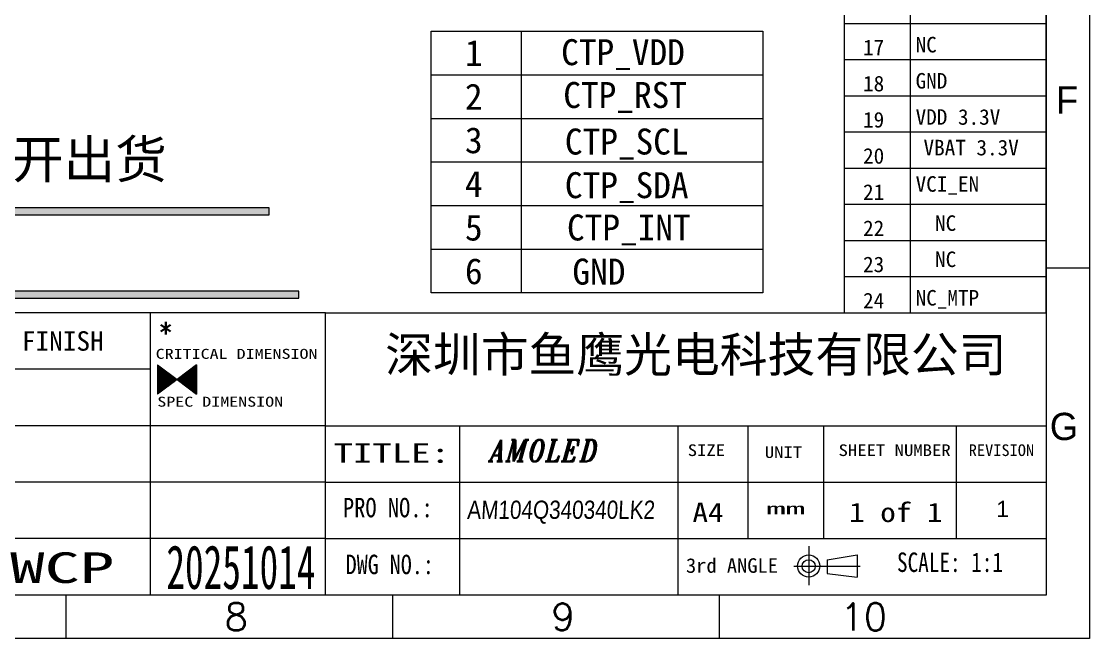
# Model space of a CAD drawing. Header units: millimetres. Extents: x 1403 to 2381, y 158 to 387.
# Drawn here: x 2305 to 2381.2, y 217.6 to 261.7 of the extents above; entities that cross this region are included whole.
import ezdxf
from ezdxf.enums import TextEntityAlignment as Align

# ---------------------------------------------------------------- set-up
doc = ezdxf.new("R2010")
doc.units = ezdxf.units.MM
doc.layers.get('0').update_dxf_attribs({"lineweight": 5})
doc.layers.add('DIM', color=3, linetype='Continuous', lineweight=5)
doc.layers.add('图框', color=7, linetype='Continuous', lineweight=5)
doc.styles.get("Standard").update_dxf_attribs({"font": 'txt', "bigfont": 'gbcbig.shx'})
doc.styles.add('TEXTSTYLE_0', font='txt', dxfattribs={"width": 0.8})
doc.styles.add('ZI2.5', font='SimSun.ttf', dxfattribs={"height": 2.5})
doc.styles.add('宋', font='SimSun.ttf', dxfattribs={"height": 2})
doc.styles.add('宋体', font='SimSun.ttf')
doc.styles.add('样式 3', font='italict.shx', dxfattribs={"width": 0.85, "oblique": 3})

msp = doc.modelspace()

# ---------------------------------------------------------------- hatches: boundary and pattern name
at = {"layer": 'DIM', "lineweight": 5}
h = msp.add_hatch(color=256, dxfattribs=at)
h.dxf.hatch_style = 1
h.paths.add_polyline_path([(2322.624, 247.8961), (2322.624, 248.3961), (2290.4952, 248.3961), (2290.4952, 247.8961)])
h = msp.add_hatch(color=256, dxfattribs=at)
h.dxf.hatch_style = 1
h.paths.add_polyline_path([(2324.7379, 241.9413), (2324.7379, 242.4413), (2289.7421, 242.4413), (2289.7421, 241.9413)])

# ---------------------------------------------------------------- linework, layer by layer
at = {"color": 3, "linetype": 'Continuous'}
msp.add_lwpolyline([(2363.6322, 305.4094), (2363.6584, 240.8974), (2378.0621, 240.8974), (2378.0621, 305.4094)], close=True, dxfattribs=at)
for points in [[(2368.3688, 305.4094), (2368.3688, 240.8974)], [(2363.6563, 261.5412), (2378.0621, 261.5412)], [(2363.6563, 258.9608), (2378.0621, 258.9608)], [(2363.6563, 256.3803), (2378.0621, 256.3803)], [(2363.6563, 253.7998), (2378.0621, 253.7998)], [(2363.6563, 251.2193), (2378.0621, 251.2193)], [(2363.6563, 248.6388), (2378.0621, 248.6388)], [(2363.6563, 246.0584), (2378.0621, 246.0584)], [(2363.6563, 243.4779), (2378.0621, 243.4779)]]:
    msp.add_lwpolyline(points, dxfattribs=at)
at = {"layer": 'DIM', "lineweight": 5}
for p, q in [((2340.6101, 260.9962), (2340.6101, 242.3151)), ((2322.624, 248.3961), (2290.4952, 248.3961)), ((2290.4952, 247.8961), (2322.624, 247.8961)), ((2322.624, 247.8961), (2322.624, 248.3961)), ((2324.7379, 242.4413), (2289.7421, 242.4413)), ((2324.7379, 241.9413), (2324.7379, 242.4413)), ((2289.7421, 241.9413), (2324.7379, 241.9413))]:
    msp.add_line(p, q, dxfattribs=at)
msp.add_lwpolyline([(2334.2001, 260.9962), (2357.8575, 260.9962), (2357.8575, 242.3151), (2334.2001, 242.3151)], close=True, dxfattribs=at)
at = {"layer": '图框', "color": 7, "linetype": 'ByBlock', "lineweight": 5, "ltscale": 0.55}
for p, q in [((2381.1714, 387.0989), (2381.1714, 217.6449)), ((2378.0621, 383.9896), (2378.0621, 220.7542)), ((2381.1714, 244.073), (2378.0621, 244.073)), ((2378.0621, 220.7542), (2144.9021, 220.7542)), ((2308.1141, 220.7542), (2308.1141, 217.6449)), ((2331.4301, 220.7542), (2331.4301, 217.6449)), ((2354.7461, 220.7542), (2354.7461, 217.6449)), ((2381.1714, 217.6449), (2141.7929, 217.6449))]:
    msp.add_line(p, q, dxfattribs=at)
at = {"layer": '图框', "linetype": 'Continuous', "lineweight": 5}
for p, q in [((2326.6622, 240.8974), (2289.1541, 240.8974)), ((2314.1595, 220.7542), (2314.1595, 240.8974)), ((2326.6622, 220.7542), (2326.6622, 240.8974)), ((2314.1595, 236.8688), (2289.1541, 236.8688)), ((2326.6622, 232.8401), (2289.1541, 232.8401)), ((2326.6622, 232.8401), (2378.0621, 232.8401)), ((2336.2368, 220.7542), (2336.2368, 232.8401)), ((2351.8062, 220.7542), (2351.8062, 232.8401)), ((2356.7984, 224.7828), (2356.7984, 232.8401)), ((2362.2119, 224.7828), (2362.2119, 232.8401)), ((2371.6806, 224.7828), (2371.6806, 232.8401)), ((2326.6622, 228.8115), (2289.1541, 228.8115)), ((2326.6622, 228.8115), (2378.0621, 228.8115)), ((2326.6622, 224.7828), (2289.1541, 224.7828)), ((2326.6622, 224.7828), (2378.0621, 224.7828))]:
    msp.add_line(p, q, dxfattribs=at)
at = {"layer": '图框', "color": 0, "lineweight": 5}
msp.add_line((2326.6622, 240.8974), (2378.0621, 240.8974), dxfattribs=at)
at = {"layer": '图框', "color": 1, "linetype": 'Continuous'}
for p, q in [((2314.6738, 237.1745), (2316.063, 236.1326)), ((2314.6738, 237.1745), (2314.6738, 235.0907)), ((2314.6738, 237.1428), (2314.692, 237.1609)), ((2314.6738, 237.0492), (2314.7454, 237.1208)), ((2314.6738, 236.9556), (2314.7989, 237.0807)), ((2317.4522, 237.1745), (2316.063, 236.1326)), ((2316.2425, 235.998), (2317.3191, 237.0747)), ((2316.2959, 235.9579), (2317.4522, 237.1142)), ((2317.4522, 237.1745), (2317.4522, 235.0907)), ((2314.6738, 236.8621), (2314.8524, 237.0406)), ((2314.6738, 236.7685), (2314.9058, 237.0005)), ((2314.6738, 236.6749), (2314.9593, 236.9604)), ((2314.6738, 236.5814), (2315.0128, 236.9203)), ((2314.6738, 236.4878), (2315.0662, 236.8802)), ((2314.6738, 236.3942), (2315.1197, 236.8401)), ((2314.6738, 236.3007), (2315.1732, 236.8)), ((2314.6738, 236.2071), (2315.2266, 236.7599)), ((2314.6738, 236.1136), (2315.2801, 236.7198)), ((2314.6738, 236.02), (2315.3336, 236.6797)), ((2314.6738, 235.9264), (2315.387, 236.6396)), ((2314.6738, 235.8329), (2315.4405, 236.5995)), ((2314.6738, 235.7393), (2315.494, 236.5594)), ((2314.6738, 235.6457), (2315.5474, 236.5193)), ((2314.6738, 235.5522), (2315.6009, 236.4792)), ((2314.6738, 235.4586), (2315.6543, 236.4391)), ((2314.6738, 235.365), (2315.7078, 236.399)), ((2314.6738, 235.2715), (2315.7613, 236.3589)), ((2314.6738, 235.1779), (2315.8147, 236.3188)), ((2316.1355, 236.0782), (2316.5706, 236.5133)), ((2316.189, 236.0381), (2316.9448, 236.794)), ((2316.3494, 235.9178), (2317.4522, 237.0206)), ((2316.4029, 235.8777), (2317.4522, 236.9271)), ((2316.4563, 235.8376), (2317.4522, 236.8335)), ((2316.5098, 235.7975), (2317.4522, 236.7399)), ((2316.5633, 235.7574), (2317.4522, 236.6464)), ((2316.6167, 235.7173), (2317.4522, 236.5528)), ((2316.6702, 235.6772), (2317.4522, 236.4593)), ((2316.7237, 235.6371), (2317.4522, 236.3657)), ((2316.063, 236.1326), (2314.6738, 235.0907)), ((2314.6993, 235.1098), (2315.8682, 236.2787)), ((2315.0736, 235.3905), (2315.9217, 236.2386)), ((2315.4478, 235.6712), (2315.9751, 236.1985)), ((2315.8221, 235.9519), (2316.0286, 236.1584)), ((2316.063, 236.1326), (2317.4522, 235.0907)), ((2316.0821, 236.1183), (2316.1963, 236.2326)), ((2316.7771, 235.597), (2317.4522, 236.2721)), ((2316.8306, 235.5569), (2317.4522, 236.1786)), ((2316.8841, 235.5168), (2317.4522, 236.085)), ((2316.9375, 235.4767), (2317.4522, 235.9914)), ((2316.991, 235.4366), (2317.4522, 235.8979)), ((2317.0444, 235.3965), (2317.4522, 235.8043)), ((2317.0979, 235.3564), (2317.4522, 235.7107)), ((2317.1514, 235.3163), (2317.4522, 235.6172)), ((2317.2048, 235.2762), (2317.4522, 235.5236)), ((2317.2583, 235.2361), (2317.4522, 235.43)), ((2317.3118, 235.196), (2317.4522, 235.3365)), ((2317.3652, 235.1559), (2317.4522, 235.2429)), ((2317.4187, 235.1158), (2317.4522, 235.1494))]:
    msp.add_line(p, q, dxfattribs=at)
at = {"layer": '图框', "linetype": 'Continuous'}
msp.add_line((2361.125, 224.2334), (2361.125, 221.455), dxfattribs=at)
at = {"layer": '图框', "color": 7, "linetype": 'Continuous'}
for p, q in [((2362.4526, 223.2753), (2364.5877, 223.6182)), ((2364.5877, 223.6182), (2364.5877, 222.0291)), ((2360.0574, 222.81), (2364.793, 222.81)), ((2362.4526, 223.2753), (2362.4526, 222.2899)), ((2362.4526, 222.2899), (2364.5877, 222.0291))]:
    msp.add_line(p, q, dxfattribs=at)
at = {"layer": '图框', "color": 3, "lineweight": 5}
for points in [[(2334.2001, 260.9962), (2357.8575, 260.9962)], [(2334.2001, 257.8827), (2357.8575, 257.8827)], [(2334.2001, 254.7692), (2357.8575, 254.7692)], [(2334.2001, 251.6557), (2357.8575, 251.6557)], [(2334.2001, 248.5421), (2357.8575, 248.5421)], [(2334.2001, 245.4286), (2357.8575, 245.4286)]]:
    msp.add_lwpolyline(points, dxfattribs=at)
at = {"layer": '图框', "color": 7, "linetype": 'Continuous'}
for centre, radius in [((2361.125, 222.8237), 0.7945), ((2361.125, 222.81), 0.4653)]:
    msp.add_circle(centre, radius, dxfattribs=at)

# ---------------------------------------------------------------- texts
at = {"color": 3, "linetype": 'Continuous', "style": '宋体'}
for s, p in [('17', (2365.0046, 259.2761)), ('NC', (2368.7548, 259.4741)), ('18', (2365.0046, 256.6957)), ('GND', (2368.7548, 256.8937)), ('VDD 3.3V', (2368.7548, 254.3132)), ('19', (2365.0046, 254.1152)), ('VBAT 3.3V', (2369.3192, 252.1267)), ('20', (2365.0046, 251.5347)), ('21', (2365.0046, 248.9542)), ('VCI_EN', (2368.7548, 249.5336)), ('NC', (2370.1413, 246.739)), ('22', (2365.0046, 246.3737)), ('23', (2365.0046, 243.7933)), ('NC', (2370.1413, 244.1585)), ('NC_MTP', (2368.7548, 241.4108)), ('24', (2365.0046, 241.2128))]:
    msp.add_text(s, height=1.11041, dxfattribs=at).set_placement(p)
at = {"layer": '图框', "color": 3, "lineweight": 5, "style": 'ZI2.5'}
for s, p in [('1', (2336.6012, 258.5099)), ('2', (2336.6012, 255.3954)), ('3', (2336.6012, 252.2808)), ('4', (2336.6012, 249.1663)), ('5', (2336.6012, 246.0517)), ('6', (2336.6012, 242.9372))]:
    msp.add_text(s, height=1.8533, dxfattribs=at).set_placement(p)
at = {"layer": '图框', "color": 1, "lineweight": 5, "style": 'ZI2.5'}
for s, p in [('CTP_VDD', (2343.466, 258.5645)), ('CTP_RST', (2343.6169, 255.508)), ('CTP_SCL', (2343.7302, 252.1874)), ('CTP_SDA ', (2343.7302, 249.0739)), ('CTP_INT', (2343.8811, 246.0546)), ('GND', (2344.268, 242.9061))]:
    msp.add_text(s, height=1.85328, dxfattribs=at).set_placement(p)
at = {"layer": '图框', "linetype": 'Continuous', "lineweight": 5}
for s, height, style, width, p, p2 in [('FINISH', 1.38919, 'TEXTSTYLE_0', 0.84, (2304.9908, 238.1885), (2310.8254, 238.1885)), ('CRITICAL DIMENSION', 0.712654, 'TEXTSTYLE_0', 0.991837, (2314.5346, 237.6096), (2326.0796, 237.6096)), ('SPEC DIMENSION', 0.712654, 'TEXTSTYLE_0', 0.969231, (2314.6497, 234.1935), (2323.6292, 234.1935)), ('TITLE:', 1.38919, 'TEXTSTYLE_0', 1.281601, (2327.2234, 230.1941), (2335.5318, 230.1941)), ('SIZE', 0.83351, 'TEXTSTYLE_0', 0.96, (2352.4938, 230.674), (2355.1611, 230.674)), ('UNIT', 0.83351, 'TEXTSTYLE_0', 0.96, (2357.994, 230.536), (2360.6613, 230.536)), ('SHEET NUMBER', 0.833513, 'TEXTSTYLE_0', 0.822857, (2363.2573, 230.674), (2371.259, 230.674)), ('REVISION', 0.83351, 'TEXTSTYLE_0', 0.763636, (2372.5446, 230.674), (2377.2123, 230.674)), ('PRO NO.:', 1.38919, 'TEXTSTYLE_0', 0.728598, (2327.894, 226.3023), (2334.3044, 226.3023)), ('A4', 1.38919, 'TEXTSTYLE_0', 0.96, (2352.8329, 225.9611), (2355.0556, 225.9611)), ('mm', 0.83351, 'TEXTSTYLE_0', 2, (2358.0866, 226.5127), (2360.8649, 226.5127)), ('1', 1.3892, 'TEXTSTYLE_0', 2.4, (2364.0093, 225.9611), (2365.1206, 225.9611)), (' of ', 1.38919, 'TEXTSTYLE_0', 0.8, (2365.1206, 225.9611), (2369.566, 225.9611)), ('1', 1.3892, 'TEXTSTYLE_0', 2.4, (2369.566, 225.9611), (2370.6774, 225.9611)), ('20251014', 3.12, '宋', 0.596007, (2315.2973, 221.1904), (2325.9352, 221.1904)), ('WCP', 2.184, '宋', 1.589353, (2304.1377, 221.6178), (2311.5842, 221.6178)), ('DWG NO.:', 1.38919, 'TEXTSTYLE_0', 0.6793, (2328.0916, 222.246), (2334.3828, 222.246)), ('   3rd ANGLE', 1.041891, 'TEXTSTYLE_0', 0.72, (2350.1827, 222.3409), (2358.9345, 222.3409))]:
    msp.add_text(s, height=height, dxfattribs=dict(at, style=style, width=width)).set_placement(p, p2, align=Align.FIT)
at = {"layer": '图框', "color": 7, "linetype": 'ByBlock', "lineweight": 5, "ltscale": 0.55, "width": 3.307939}
for s, insert, char_height, attachment_point in [('{\\f\uffd0ￂﾼﾚￃ\ufff7\ufff3w|b0|i0|c134|p54;F}', (2380.3514, 255.1032), 1.943286, 9), ('{\\f\uffd0ￂﾼﾚￃ\ufff7\ufff3w|b0|i0|c134|p54;G}', (2380.3514, 231.7872), 1.943286, 9), ('8', (2319.4523, 218.2305), 1.9433, 7), ('9', (2342.7683, 218.2305), 1.9433, 7), ('10', (2366.724, 218.2305), 1.94329, 9)]:
    msp.add_mtext(s, dxfattribs=dict(at, insert=insert, char_height=char_height, attachment_point=attachment_point))
at = {"layer": '图框', "color": 1, "lineweight": 5, "insert": (2291.4144, 253.2022), "char_height": 2.700215, "attachment_point": 1}
msp.add_mtext('{\\fSimSun|b0|i0|c134|p2; FPC 展开出货}', dxfattribs=at)
at = {"layer": '图框', "color": 1, "linetype": 'Continuous', "lineweight": 5, "insert": (2314.6998, 240.2613), "char_height": 1.6216, "width": 2.451496, "attachment_point": 1}
msp.add_mtext('*', dxfattribs=at)
at = {"layer": '图框', "lineweight": 5, "attachment_point": 1}
for s, insert, char_height, width, style in [('{\\C4;深圳市鱼鹰光电科技有限公司}', (2330.9097, 239.1714), 2.5, 55.103913, '宋体'), ('{\\C3;AMOLED}', (2338.3648, 231.8302), 1.555891, 7.33705, '样式 3'), ('{\\fSTXinwei|b0|i0|c134|p2;\\C3;AM104Q340340LK2}', (2336.7452, 227.4911), 1.3, 23.455737, '样式 3'), ('SCALE: 1:1', (2367.4272, 223.7907), 1.38919, 18.971475, 'TEXTSTYLE_0')]:
    msp.add_mtext(s, dxfattribs=dict(at, insert=insert, char_height=char_height, width=width, style=style))
at = {"layer": '图框', "lineweight": 5, "insert": (2374.5097, 227.4802), "char_height": 1.16656, "width": 1.458294, "attachment_point": 1}
msp.add_mtext('{\\f@Arial Unicode MS|b0|i0|c0|p34;1}', dxfattribs=at)

doc.saveas('drawing.dxf')
